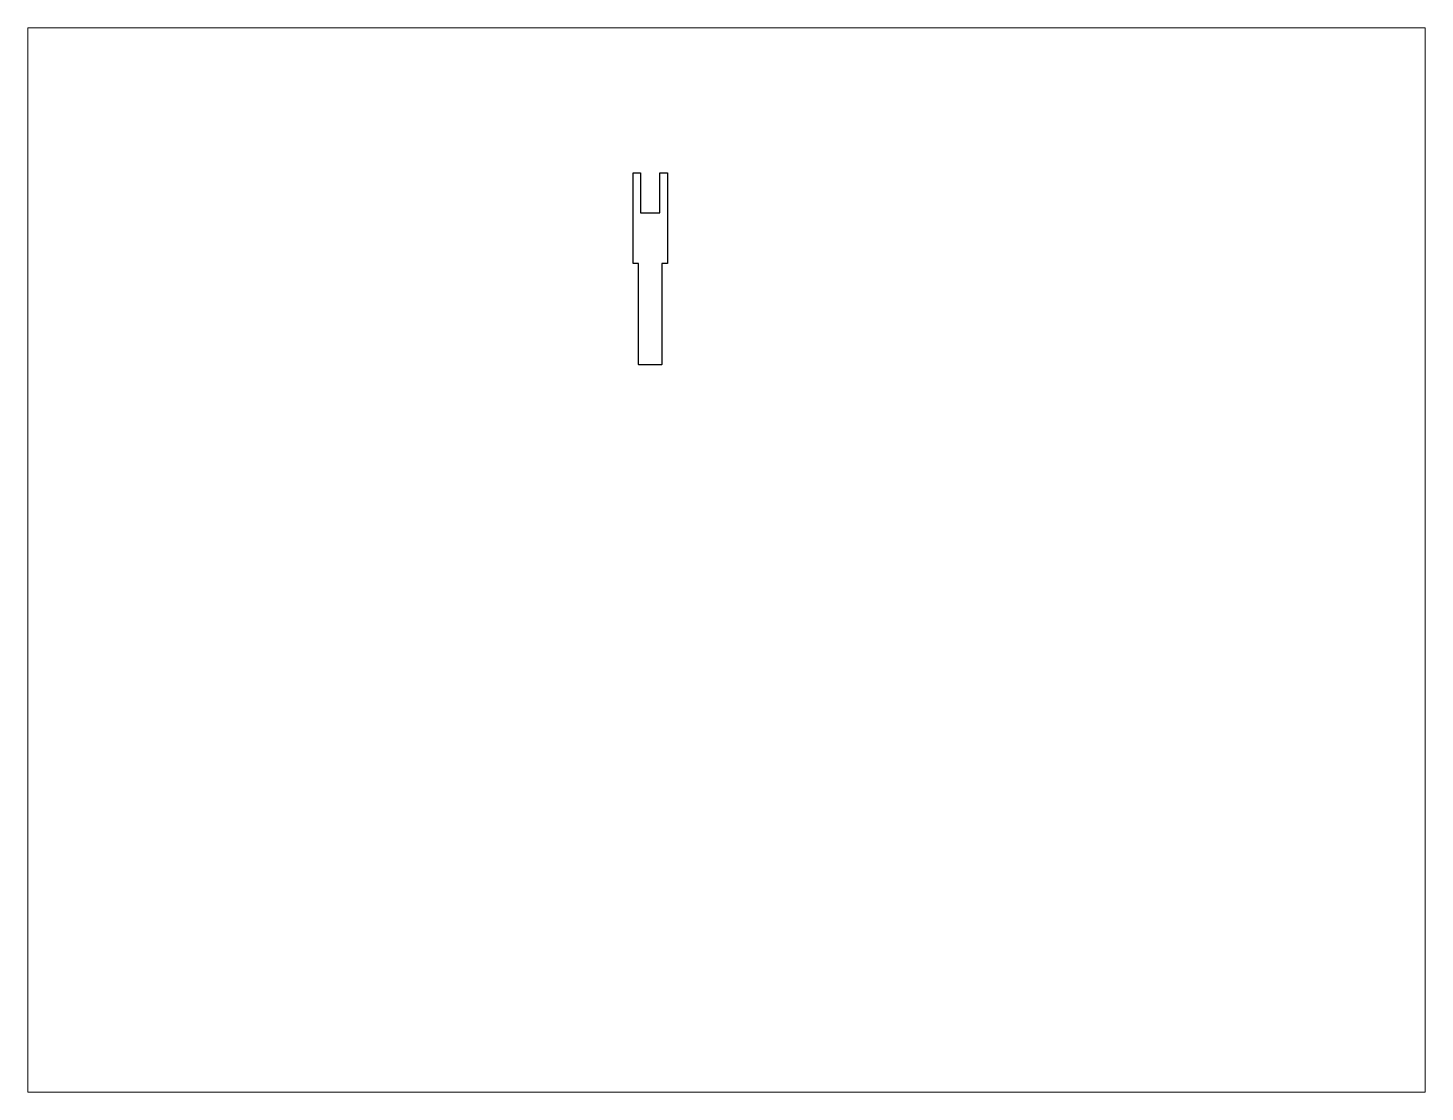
# Paper-space layout 'Layout1' of a CAD drawing. Extents: x 27 to 240, y 20 to 183.
# The model-space entities are those that its viewports show. They can reach past a viewport. Long polylines and large blocks are cut down to what shows.
import ezdxf

# ---------------------------------------------------------------- set-up
doc = ezdxf.new("R2010")
doc.units = 0
doc.header["$LTSCALE"] = 15
doc.layers.get('0').update_dxf_attribs({"linetype": 'CONTINUOUS'})

msp = doc.modelspace()

# ---------------------------------------------------------------- linework, layer by layer
at = {"ltscale": 0.05}
msp.add_lwpolyline([(172.5, 184.19), (166.4, 184.19, -0.414214), (166.2, 184.39), (166.2, 212.19), (164.7, 212.19), (164.7, 237.19), (166.8, 237.19), (166.8, 226.19), (172.1, 226.19), (172.1, 237.19), (174.2, 237.19), (174.2, 212.19), (172.7, 212.19), (172.7, 184.39, -0.414214)], format="xyb", close=True, dxfattribs=at)

psp = doc.layouts.get("Layout1")

# ---------------------------------------------------------------- viewports
at = {"layer": '0', "color": 0, "linetype": 'BYBLOCK', "ltscale": 0.05}
psp.add_viewport(center=(133.35, 101.6), size=(213.36, 162.56), view_center_point=(190.51, 130.3), view_height=293.8955, dxfattribs=at)

doc.saveas('drawing.dxf')
